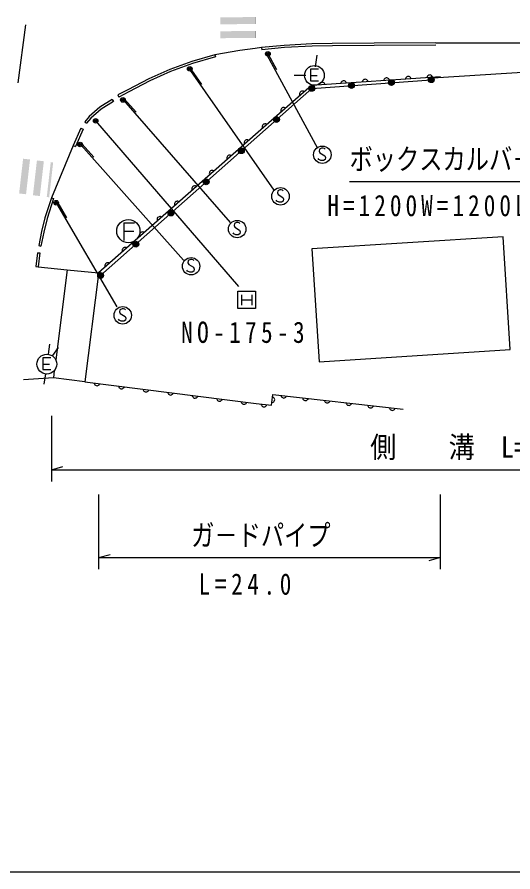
# Model space of a CAD drawing. Units: millimetres, scale not verified. Extents: x 40000 to 680000, y 20000 to 380000.
# Drawn here: x 493084 to 535778, y 205000 to 278608 of the extents above; entities that cross this region are included whole.
import ezdxf
from ezdxf.enums import TextEntityAlignment as Align

# ---------------------------------------------------------------- set-up
doc = ezdxf.new("R2010")
doc.units = ezdxf.units.MM
doc.header["$LTSCALE"] = 1000
doc.layers.add('M-BGD', color=7, linetype='Continuous', lineweight=25)
doc.layers.add('M-TTL-BAND', color=7, linetype='Continuous', lineweight=25)
doc.styles.add('ＭＳ ゴシック', font='')
doc.styles.get('ＭＳ ゴシック').set_extended_font_data('MS Gothic')

msp = doc.modelspace()

# ---------------------------------------------------------------- hatches: boundary and pattern name
at = {"layer": 'M-BGD'}
for points in [[(513581, 278608), (510582, 278591), (510586, 277991), (513583, 278008)], [(513611, 278008), (513608, 278608), (513581, 278608), (513583, 278008)], [(513585, 277408), (510594, 277391), (510598, 276791), (513586, 276808)], [(513624, 276808), (513621, 277408), (513585, 277408), (513586, 276808)], [(493258, 263422), (493854, 263354), (494197, 266344), (493600, 266412)], [(494448, 263267), (495044, 263199), (495387, 266197), (494791, 266265)], [(495638, 263113), (495844, 263089), (496188, 266094), (495982, 266117)]]:
    msp.add_hatch(color=256, dxfattribs=at).paths.add_polyline_path(points)

# ---------------------------------------------------------------- linework, layer by layer
for p, q in [((493796, 277937), (493161, 272939)), ((541197, 276358), (529131, 276354)), ((510101, 275369), (510158, 275178)), ((514130, 275983), (513589, 275913)), ((514130, 275983), (514149, 275784)), ((514601, 275346), (518955, 267326)), ((514707, 275404), (515422, 274085)), ((518789, 274330), (518924, 275321)), ((508012, 273968), (515190, 263691)), ((508111, 274037), (508970, 272807)), ((528880, 273373), (540742, 274151)), ((517938, 273584), (516938, 273580)), ((518348, 273587), (518926, 273587)), ((518450, 272470), (528744, 273218)), ((500276, 256367), (518450, 272470)), ((501747, 271900), (501838, 271722)), ((501267, 271511), (501372, 271340)), ((502247, 271461), (511424, 260934)), ((502338, 271540), (503323, 270410)), ((498911, 269592), (499067, 269466)), ((499849, 269673), (512149, 255407)), ((498585, 269032), (497919, 267537)), ((498768, 268951), (498102, 267456)), ((498585, 269032), (498768, 268951)), ((513611, 268485), (500103, 256577)), ((497919, 267537), (496036, 263051)), ((497919, 267537), (498102, 267456)), ((498600, 267576), (507424, 257675)), ((498689, 267656), (499687, 266536)), ((496036, 263051), (496227, 262991)), ((496482, 262563), (501659, 253665)), ((496585, 262623), (497340, 261327)), ((502263, 260903), (502263, 259383)), ((502263, 260903), (503183, 260903)), ((502263, 260183), (503143, 260183)), ((494943, 258933), (495139, 258893)), ((494843, 258321), (494685, 257141)), ((494843, 258321), (495042, 258295)), ((495042, 258295), (494884, 257115)), ((494685, 257141), (494884, 257115)), ((494884, 257115), (497401, 256851)), ((497401, 256851), (496406, 249089)), ((497401, 256851), (500103, 256577)), ((500095, 256506), (498903, 247210)), ((512405, 254705), (512405, 253805)), ((513305, 254705), (513305, 253805)), ((512405, 254255), (513305, 254255)), ((495775, 249583), (495908, 250454)), ((496152, 249454), (496643, 250161)), ((495304, 248724), (495882, 248724)), ((496288, 248172), (496209, 247556)), ((495525, 247891), (495397, 246992)), ((498903, 247210), (513679, 245344)), ((496036, 244276), (496036, 238617)), ((496036, 239617), (497036, 239897)), ((496036, 239617), (570567, 239617)), ((500095, 237494), (500095, 231064)), ((529543, 231064), (529543, 237494)), ((500095, 232064), (501095, 232344)), ((500095, 232064), (529543, 232064)), ((529543, 232064), (528543, 231784))]:
    msp.add_line(p, q, dxfattribs=at)
for points in [[(529136, 276387), (523838, 276368), (520228, 276346), (518474, 276300), (516094, 276176), (514130, 275983)], [(529137, 276187), (523840, 276168), (520234, 276146), (518485, 276100), (516113, 275977), (514149, 275784)], [(510101, 275369), (508138, 274792), (506224, 274095), (504426, 273293), (502622, 272346), (501747, 271900)], [(513589, 275913), (512264, 275740), (510101, 275369)], [(510158, 275178), (508200, 274602), (506299, 273910), (504514, 273113), (502712, 272168), (501838, 271722)], [(519028, 274131), (518348, 274131), (518348, 273111), (519028, 273111)], [(529543, 273473), (518422, 272727), (513611, 268485)], [(521452, 272930), (521428, 272989), (521395, 273037), (521341, 273083), (521289, 273110), (521228, 273126), (521148, 273121), (521090, 273097), (521042, 273063), (520995, 273010), (520969, 272958), (520953, 272897)], [(547300, 273795), (540182, 264413), (521715, 264413)], [(523305, 273055), (523281, 273113), (523248, 273161), (523195, 273208), (523143, 273234), (523082, 273250), (523002, 273245), (522943, 273221), (522895, 273188), (522849, 273134), (522822, 273083), (522806, 273021)], [(525159, 273179), (525135, 273238), (525101, 273286), (525048, 273332), (524996, 273359), (524935, 273375), (524855, 273369), (524797, 273345), (524749, 273312), (524702, 273259), (524676, 273207), (524660, 273146)], [(527012, 273304), (526988, 273362), (526955, 273410), (526901, 273457), (526850, 273483), (526788, 273499), (526708, 273494), (526650, 273470), (526602, 273436), (526556, 273383), (526529, 273331), (526513, 273270)], [(528865, 273428), (528841, 273487), (528808, 273534), (528755, 273581), (528703, 273608), (528642, 273624), (528562, 273618), (528503, 273594), (528455, 273561), (528409, 273508), (528382, 273456), (528366, 273395)], [(519598, 272806), (519575, 272865), (519541, 272912), (519488, 272959), (519436, 272986), (519375, 273001), (519295, 272996), (519237, 272972), (519189, 272939), (519142, 272886), (519116, 272834), (519100, 272773)], [(517808, 272185), (517753, 272217), (517698, 272235), (517627, 272239), (517570, 272229), (517512, 272204), (517452, 272151), (517420, 272097), (517402, 272041), (517398, 271970), (517408, 271913), (517433, 271855)], [(501267, 271511), (500199, 270851), (499285, 270054), (498911, 269592)], [(501372, 271340), (500318, 270690), (499429, 269914), (499067, 269466)], [(516204, 270772), (516149, 270803), (516094, 270821), (516023, 270825), (515966, 270815), (515908, 270790), (515848, 270737), (515816, 270683), (515798, 270627), (515794, 270556), (515804, 270499), (515829, 270441)], [(514600, 269358), (514546, 269389), (514490, 269407), (514419, 269411), (514362, 269401), (514304, 269376), (514244, 269323), (514212, 269269), (514194, 269213), (514190, 269143), (514200, 269085), (514225, 269027)], [(513048, 267989), (512993, 268021), (512938, 268039), (512867, 268043), (512810, 268032), (512751, 268008), (512691, 267955), (512660, 267900), (512642, 267845), (512638, 267774), (512648, 267717), (512673, 267658)], [(519609, 267238), (519549, 267298), (519429, 267328), (519309, 267328), (519129, 267238), (519099, 267058), (519159, 266908), (519579, 266668), (519639, 266518), (519609, 266338), (519459, 266248), (519249, 266248), (519069, 266338), (519009, 266428)], [(511547, 266666), (511492, 266698), (511437, 266715), (511366, 266720), (511309, 266709), (511251, 266685), (511191, 266632), (511159, 266577), (511141, 266521), (511137, 266451), (511147, 266394), (511172, 266335)], [(510046, 265343), (509992, 265375), (509936, 265392), (509865, 265397), (509808, 265386), (509750, 265362), (509690, 265309), (509658, 265254), (509640, 265198), (509636, 265128), (509646, 265070), (509671, 265012)], [(508545, 264020), (508491, 264052), (508435, 264069), (508365, 264074), (508307, 264063), (508249, 264038), (508189, 263986), (508157, 263931), (508139, 263875), (508135, 263805), (508146, 263747), (508170, 263689)], [(516003, 263653), (515943, 263713), (515823, 263743), (515703, 263743), (515523, 263653), (515493, 263473), (515553, 263323), (515973, 263083), (516033, 262933), (516003, 262753), (515853, 262663), (515643, 262663), (515463, 262753), (515403, 262843)], [(496036, 263051), (495485, 261312), (495189, 260136), (494943, 258933)], [(496227, 262991), (495679, 261263), (495385, 260096), (495139, 258893)], [(507045, 262697), (506990, 262728), (506934, 262746), (506864, 262751), (506806, 262740), (506748, 262715), (506688, 262662), (506656, 262608), (506639, 262552), (506634, 262482), (506645, 262424), (506669, 262366)], [(505544, 261374), (505489, 261405), (505433, 261423), (505363, 261427), (505306, 261417), (505247, 261392), (505187, 261339), (505155, 261285), (505138, 261229), (505133, 261159), (505144, 261101), (505169, 261043)], [(512276, 260835), (512216, 260895), (512096, 260925), (511976, 260925), (511796, 260835), (511766, 260655), (511826, 260505), (512246, 260265), (512306, 260115), (512276, 259935), (512126, 259845), (511916, 259845), (511736, 259935), (511676, 260025)], [(504043, 260050), (503988, 260082), (503933, 260100), (503862, 260104), (503805, 260094), (503746, 260069), (503686, 260016), (503655, 259962), (503637, 259906), (503633, 259835), (503643, 259778), (503668, 259720)], [(502542, 258727), (502487, 258759), (502432, 258777), (502361, 258781), (502304, 258771), (502246, 258746), (502186, 258693), (502154, 258638), (502136, 258583), (502132, 258512), (502142, 258455), (502167, 258397)], [(508308, 257634), (508248, 257694), (508128, 257724), (508008, 257724), (507828, 257634), (507798, 257454), (507858, 257304), (508278, 257064), (508338, 256914), (508308, 256734), (508158, 256644), (507948, 256644), (507768, 256734), (507708, 256824)], [(501041, 257404), (500986, 257436), (500931, 257454), (500860, 257458), (500803, 257448), (500745, 257423), (500685, 257370), (500653, 257315), (500635, 257260), (500631, 257189), (500641, 257132), (500666, 257074)], [(502418, 253408), (502358, 253468), (502238, 253498), (502118, 253498), (501938, 253408), (501908, 253228), (501968, 253078), (502388, 252838), (502448, 252688), (502418, 252508), (502268, 252418), (502058, 252418), (501878, 252508), (501818, 252598)], [(495984, 249268), (495304, 249268), (495304, 248248), (495984, 248248)], [(498903, 247210), (496209, 247556), (493623, 247379)], [(499711, 247108), (499723, 247046), (499747, 246993), (499790, 246937), (499836, 246901), (499893, 246874), (499972, 246864), (500034, 246876), (500087, 246899), (500143, 246943), (500179, 246989), (500207, 247046)], [(501821, 246842), (501834, 246780), (501857, 246726), (501901, 246670), (501946, 246634), (502003, 246607), (502083, 246597), (502145, 246609), (502198, 246633), (502254, 246676), (502290, 246722), (502318, 246779)], [(503932, 246575), (503945, 246513), (503968, 246460), (504011, 246404), (504057, 246368), (504114, 246340), (504194, 246330), (504256, 246343), (504309, 246366), (504365, 246410), (504401, 246455), (504428, 246512)], [(506043, 246309), (506055, 246247), (506079, 246193), (506122, 246137), (506168, 246101), (506225, 246074), (506304, 246064), (506366, 246076), (506420, 246100), (506476, 246143), (506512, 246189), (506539, 246246)], [(508154, 246042), (508166, 245980), (508190, 245927), (508233, 245871), (508279, 245835), (508336, 245807), (508415, 245797), (508477, 245810), (508531, 245833), (508587, 245876), (508623, 245922), (508650, 245979)], [(513679, 245344), (514998, 245178), (515112, 246123), (526318, 244853)], [(515025, 245402), (515087, 245415), (515140, 245439), (515196, 245482), (515232, 245528), (515259, 245586), (515268, 245665), (515255, 245727), (515232, 245780), (515188, 245836), (515142, 245871), (515085, 245898)], [(515797, 246045), (515810, 245983), (515834, 245930), (515878, 245875), (515925, 245840), (515982, 245813), (516061, 245804), (516123, 245817), (516176, 245841), (516232, 245885), (516267, 245932), (516294, 245989)], [(510265, 245775), (510277, 245713), (510300, 245660), (510344, 245604), (510390, 245568), (510447, 245541), (510526, 245531), (510588, 245543), (510641, 245567), (510697, 245610), (510733, 245656), (510761, 245713)], [(512375, 245509), (512388, 245447), (512411, 245393), (512455, 245338), (512500, 245302), (512557, 245274), (512637, 245264), (512699, 245276), (512752, 245300), (512808, 245343), (512844, 245389), (512871, 245446)], [(514090, 245292), (514103, 245230), (514126, 245177), (514170, 245121), (514215, 245085), (514273, 245058), (514352, 245048), (514414, 245060), (514467, 245083), (514523, 245127), (514559, 245173), (514587, 245230)], [(517665, 245834), (517678, 245772), (517702, 245719), (517746, 245663), (517792, 245628), (517850, 245601), (517929, 245592), (517991, 245605), (518044, 245630), (518099, 245674), (518135, 245720), (518162, 245777)], [(519532, 245622), (519546, 245560), (519570, 245507), (519614, 245452), (519660, 245416), (519718, 245390), (519797, 245381), (519859, 245394), (519912, 245418), (519967, 245462), (520003, 245508), (520029, 245566)], [(521400, 245410), (521413, 245348), (521438, 245295), (521482, 245240), (521528, 245204), (521585, 245178), (521665, 245169), (521727, 245182), (521780, 245206), (521835, 245250), (521870, 245296), (521897, 245354)], [(523268, 245198), (523281, 245137), (523305, 245084), (523349, 245028), (523396, 244993), (523453, 244966), (523533, 244957), (523594, 244970), (523647, 244994), (523703, 245038), (523738, 245085), (523765, 245142)], [(525136, 244987), (525149, 244925), (525173, 244872), (525217, 244817), (525263, 244781), (525321, 244754), (525400, 244745), (525462, 244759), (525515, 244783), (525571, 244827), (525606, 244873), (525633, 244930)]]:
    msp.add_lwpolyline(points, dxfattribs=at)
for points in [[(534939, 259698), (518469, 258654), (519085, 248928), (535556, 249973)], [(512105, 253505), (512105, 255005), (513605, 255005), (513605, 253505)]]:
    msp.add_lwpolyline(points, close=True, dxfattribs=at)
for centre, radius in [((514679, 275446), 200), ((514679, 275446), 120), ((514679, 275446), 40), ((507951, 274154), 200), ((507951, 274154), 120), ((507951, 274154), 40), ((518688, 273587), 850), ((525313, 272969), 250), ((525313, 272969), 220), ((525313, 272969), 190), ((525313, 272969), 160), ((525313, 272969), 130), ((528744, 273218), 250), ((528744, 273218), 220), ((528744, 273218), 190), ((528744, 273218), 160), ((528744, 273218), 130), ((528744, 273218), 100), ((528744, 273218), 70), ((528744, 273218), 40), ((528744, 273218), 10), ((518450, 272470), 250), ((518450, 272470), 220), ((518450, 272470), 190), ((518450, 272470), 160), ((518450, 272470), 130), ((518450, 272470), 100), ((518450, 272470), 70), ((518450, 272470), 40), ((518450, 272470), 10), ((521881, 272720), 250), ((521881, 272720), 220), ((521881, 272720), 190), ((521881, 272720), 160), ((521881, 272720), 130), ((521881, 272720), 100), ((521881, 272720), 70), ((521881, 272720), 40), ((521881, 272720), 10), ((525313, 272969), 100), ((525313, 272969), 70), ((525313, 272969), 40), ((525313, 272969), 10), ((502194, 271479), 200), ((502194, 271479), 120), ((502194, 271479), 40), ((499849, 269673), 200), ((499849, 269673), 120), ((499849, 269673), 40), ((515421, 269786), 250), ((515421, 269786), 220), ((515421, 269786), 190), ((515421, 269786), 160), ((515421, 269786), 130), ((515421, 269786), 100), ((515421, 269786), 70), ((515421, 269786), 40), ((515421, 269786), 10), ((498509, 267635), 200), ((498509, 267635), 120), ((498509, 267635), 40), ((512392, 267102), 250), ((512392, 267102), 220), ((512392, 267102), 190), ((512392, 267102), 160), ((512392, 267102), 130), ((512392, 267102), 100), ((519369, 266758), 750), ((512392, 267102), 70), ((512392, 267102), 40), ((512392, 267102), 10), ((509363, 264419), 250), ((509363, 264419), 220), ((509363, 264419), 190), ((509363, 264419), 160), ((509363, 264419), 130), ((509363, 264419), 100), ((509363, 264419), 70), ((509363, 264419), 40), ((509363, 264419), 10), ((515763, 263173), 750), ((496446, 262625), 200), ((496446, 262625), 120), ((496446, 262625), 40), ((506334, 261735), 250), ((506334, 261735), 220), ((506334, 261735), 190), ((506334, 261735), 160), ((506334, 261735), 130), ((506334, 261735), 100), ((506334, 261735), 70), ((506334, 261735), 40), ((506334, 261735), 10), ((502663, 260183), 1000), ((512036, 260355), 750), ((503305, 259051), 250), ((503305, 259051), 220), ((503305, 259051), 190), ((503305, 259051), 160), ((503305, 259051), 130), ((503305, 259051), 100), ((503305, 259051), 70), ((503305, 259051), 40), ((503305, 259051), 10), ((508068, 257154), 750), ((500276, 256367), 250), ((500276, 256367), 220), ((500276, 256367), 190), ((500276, 256367), 160), ((500276, 256367), 130), ((500276, 256367), 100), ((500276, 256367), 70), ((500276, 256367), 40), ((500276, 256367), 10), ((502178, 252928), 750), ((495644, 248724), 850)]:
    msp.add_circle(centre, radius, dxfattribs=at)
at = {"layer": 'M-TTL-BAND'}
msp.add_line((40000, 205000), (579000, 205000), dxfattribs=at)

# ---------------------------------------------------------------- texts
at = {"layer": 'M-BGD', "style": 'ＭＳ ゴシック'}
for s, width, p in [('ボックスカルバ－ト', 0.8, (521715, 264913)), ('側\u3000\u3000溝\u3000L=80.0', 0.9, (523490, 240117)), ('ガ－ドパイプ', 0.8, (508075, 232524))]:
    msp.add_text(s, height=1833, dxfattribs=dict(at, width=width)).set_placement(p, align=Align.BOTTOM_LEFT)
at = {"layer": 'M-BGD', "char_height": 1833, "attachment_point": 7, "style": 'ＭＳ ゴシック'}
for s, insert in [('\\T1.35;\\W0.8;H=1200W=1200L=20.0', (519799, 261436)), ('\\T1.38;\\W0.8;NO-175-3', (507209, 250525)), ('\\T1.4;\\W0.8;L=24.0', (508719, 228843))]:
    msp.add_mtext(s, dxfattribs=dict(at, insert=insert))

doc.saveas('drawing.dxf')
